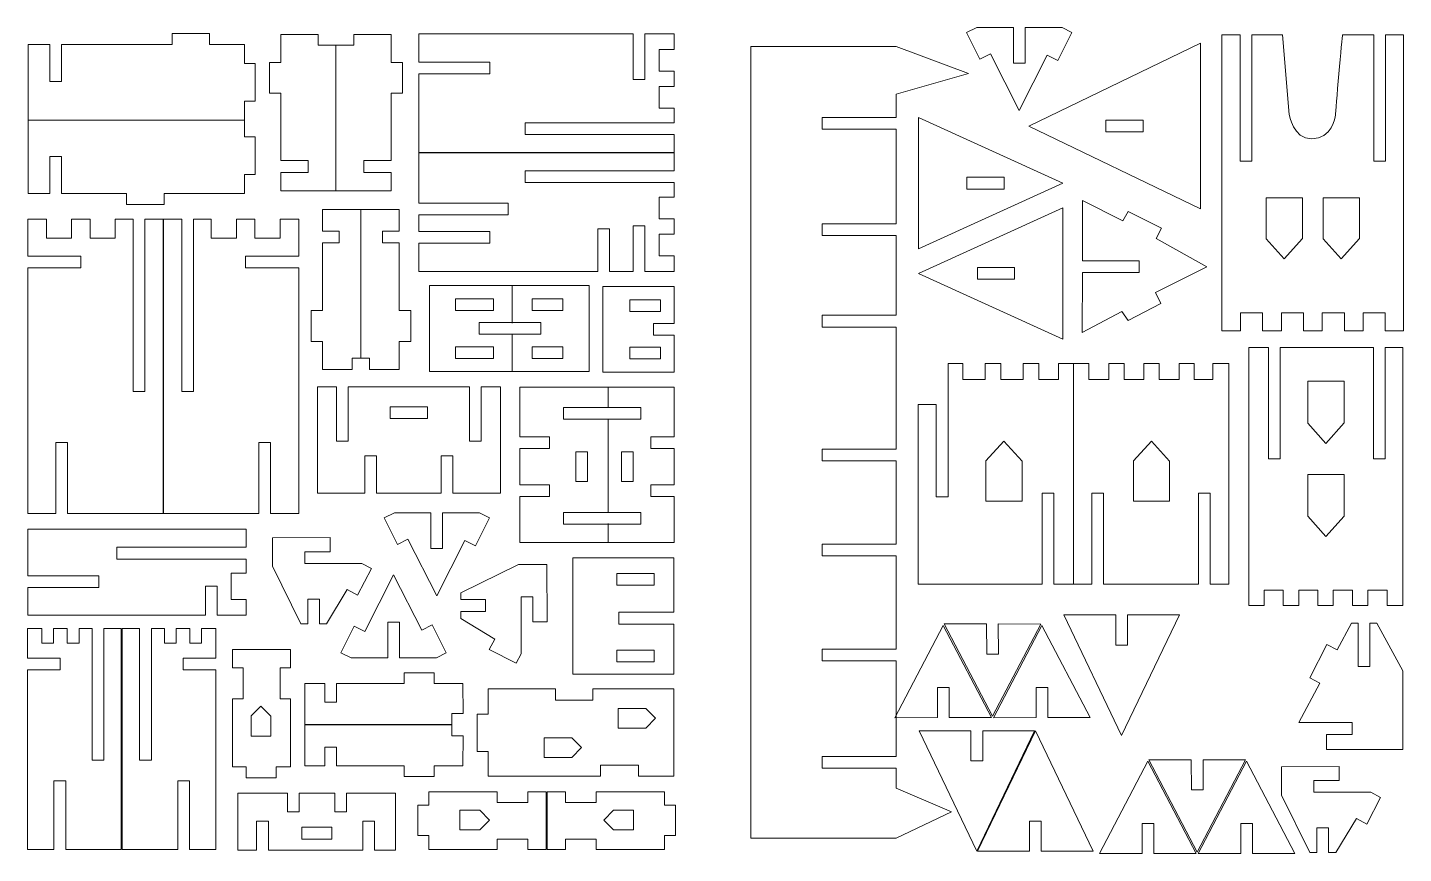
# Model space of a CAD drawing. Header units: inches. Extents: x 6 to 710, y 4 to 427.
import ezdxf

# ---------------------------------------------------------------- set-up
doc = ezdxf.new("R2010")
doc.units = ezdxf.units.IN
doc.header["$MEASUREMENT"] = 0
doc.layers.add('Page 1', color=7, linetype='Continuous')

# ---------------------------------------------------------------- blocks, each defined once
blk = doc.blocks.new('block 3')
at = {"layer": 'Page 1', "color": 22, "lineweight": 20, "true_color": 0xe42420}
for points in [[(219.36, 190.61), (210.08, 190.61), (210.09, 180.13), (214.72, 175.04), (219.36, 180.19), (219.36, 190.61), (219.36, 190.61)], [(233.95, 190.61), (224.67, 190.61), (224.68, 180.13), (229.3, 175.04), (233.95, 180.19), (233.95, 190.61), (233.95, 190.61)]]:
    blk.add_lwpolyline(points, dxfattribs=at)

msp = doc.modelspace()

# ---------------------------------------------------------------- linework, layer by layer
at = {"layer": 'Page 1', "color": 22, "lineweight": 20, "true_color": 0xe42420}
for points in [[(117.01, 408.2), (117.01, 417.99), (99.21, 417.99), (99.21, 423.56), (79.96, 423.56), (79.96, 417.99), (23.46, 417.99), (23.46, 399.05), (17.46, 399.05), (17.46, 417.99), (6.35, 417.99), (6.35, 379.18), (117.01, 379.18), (117.01, 388.94), (122.57, 388.94), (122.57, 408.2), (117.01, 408.2), (117.01, 408.2)], [(154.72, 417.52), (154.72, 423.09), (135.64, 423.09), (135.64, 417.09), (135.65, 417.09), (135.65, 408.7), (129.89, 408.7), (129.89, 393.03), (135.65, 393.03), (135.65, 358.5), (149.66, 358.5), (149.66, 352.5), (135.65, 352.5), (135.65, 343.08), (163.87, 343.08), (163.87, 417.52), (154.72, 417.52), (154.72, 417.52)], [(173.02, 417.52), (173.02, 423.09), (192.1, 423.09), (192.1, 417.09), (192.09, 417.09), (192.09, 408.7), (197.85, 408.7), (197.85, 393.03), (192.09, 393.03), (192.09, 358.5), (178.08, 358.5), (178.08, 352.5), (192.09, 352.5), (192.09, 343.08), (163.87, 343.08), (163.87, 417.52), (173.02, 417.52), (173.02, 417.52)], [(260.76, 371.93), (260.76, 377.93), (336.91, 377.93), (336.91, 385.38), (329.27, 385.38), (329.27, 396.47), (336.91, 396.47), (336.91, 404.32), (329.27, 404.32), (329.27, 415.4), (336.91, 415.4), (336.91, 423.39), (321.98, 423.39), (321.98, 400.08), (315.98, 400.08), (315.98, 423.39), (206.26, 423.39), (206.26, 408.98), (242.68, 408.98), (242.68, 402.98), (206.26, 402.98), (206.26, 362.6), (336.91, 362.6), (336.91, 371.93), (260.76, 371.93), (260.76, 371.93)], [(535.49, 426.61), (535.07, 426.63), (516.58, 426.63), (516.58, 408.33), (510.58, 408.33), (510.58, 426.63), (492.03, 426.63), (491.94, 426.63), (486.62, 424.04), (493.47, 410.46), (498.8, 413.15), (513.53, 384.18), (527.97, 412.51), (533.31, 409.82), (540.54, 424.15), (535.49, 426.61), (535.49, 426.61)], [(651.76, 382.06), (648.37, 422.81), (632.7, 422.81), (632.7, 358.18), (626.7, 358.18), (626.7, 422.81), (617.36, 422.81), (617.36, 271.35), (626.83, 271.35), (626.83, 280.7), (638.18, 280.7), (638.18, 271.35), (647.76, 271.35), (647.76, 280.7), (659.11, 280.7), (659.11, 271.35), (668.69, 271.35), (668.69, 280.7), (680.04, 280.7), (680.04, 271.35), (689.63, 271.35), (689.63, 280.7), (700.97, 280.7), (700.97, 271.35), (710.26, 271.35), (710.26, 422.81), (701.02, 422.81)], [(701.02, 422.81), (701.02, 358.18), (695.02, 358.18), (695.02, 422.81), (679.01, 422.81)], [(412.72, 47.6), (412.72, 53.6), (450.62, 53.6), (450.62, 102.46), (412.72, 102.46), (412.72, 108.46), (450.62, 108.46), (450.62, 156.28), (412.72, 156.28), (412.72, 162.28), (450.62, 162.28), (450.62, 204.94), (412.72, 204.94), (412.72, 210.94), (450.62, 210.94), (450.62, 273.35), (412.72, 273.35), (412.72, 279.35), (450.62, 279.35), (450.62, 320.12), (412.72, 320.12), (412.72, 326.12), (450.62, 326.12), (450.62, 374.54), (412.72, 374.54), (412.72, 380.54), (450.62, 380.54), (450.62, 392.59), (487.54, 403.05), (450.62, 416.93), (376.3, 416.93), (376.3, 11.75), (450.62, 11.75), (478.85, 25.18), (450.62, 37.46), (450.62, 47.6), (412.72, 47.6), (412.72, 47.6)], [(518.53, 376.21), (606.43, 333.85), (606.43, 418.57), (518.53, 376.21), (518.53, 376.21)], [(462.08, 380.53), (462.08, 313.45), (535.99, 346.99), (462.08, 380.53), (462.08, 380.53)], [(117.01, 351.44), (117.01, 341.65), (75.97, 341.65), (75.97, 336.08), (56.71, 336.08), (56.71, 341.65), (23.46, 341.65), (23.46, 360.59), (17.46, 360.59), (17.46, 341.65), (6.35, 341.65), (6.35, 379.21), (117.01, 379.21), (117.01, 370.7), (122.57, 370.7), (122.57, 351.44), (117.01, 351.44), (117.01, 351.44)], [(576.96, 373.21), (557.88, 373.21), (557.88, 379.21), (576.96, 379.21), (576.96, 373.21), (576.96, 373.21)], [(336.91, 353.24), (336.91, 362.57), (206.26, 362.57), (206.26, 336.77), (252.08, 336.77), (252.08, 330.77), (206.26, 330.77), (206.26, 322.19), (242.68, 322.19), (242.68, 316.19), (206.26, 316.19), (206.26, 301.78), (297.87, 301.78), (297.87, 323.56), (303.87, 323.56), (303.87, 301.78), (315.98, 301.78), (315.98, 325.09), (321.98, 325.09), (321.98, 301.78), (336.91, 301.78), (336.91, 309.77), (329.27, 309.77), (329.27, 320.85), (336.91, 320.85), (336.91, 328.7), (329.27, 328.7), (329.27, 339.79), (336.91, 339.79), (336.91, 347.24), (260.76, 347.24), (260.76, 353.24), (336.91, 353.24), (336.91, 353.24)], [(486.84, 343.99), (486.84, 349.99), (505.92, 349.99), (505.92, 343.99), (486.84, 343.99), (486.84, 343.99)], [(566.65, 327.67), (545.98, 338.14), (545.98, 307.27), (575.03, 307.27), (575.03, 301.27), (545.98, 301.27), (545.75, 270.52), (566.09, 281.34), (569.39, 276.64), (586.08, 285.46), (583.38, 290.99), (609.6, 304.22), (583.73, 318.63), (586.42, 323.97), (569.32, 332.54), (566.65, 327.67), (566.65, 327.67)], [(172.16, 251.71), (172.16, 257.47), (176.63, 257.47), (176.63, 333.55), (156.99, 333.55), (156.99, 322.43), (165.54, 322.43), (165.54, 316.43), (156.99, 316.43), (156.99, 281.81), (151.12, 281.81), (151.12, 265.91), (156.99, 265.91), (156.99, 251.71), (172.16, 251.71), (172.16, 251.71)], [(181.1, 251.71), (181.1, 257.47), (176.63, 257.47), (176.63, 333.55), (196.27, 333.55), (196.27, 322.43), (187.72, 322.43), (187.72, 316.43), (196.27, 316.43), (196.27, 281.81), (202.14, 281.81), (202.14, 265.91), (196.27, 265.91), (196.27, 251.71), (181.1, 251.71), (181.1, 251.71)], [(462.08, 300.78), (535.99, 267.23), (535.99, 334.32), (462.08, 300.78), (462.08, 300.78)], [(66.02, 240.33), (60.02, 240.33), (60.02, 328.62), (50.89, 328.62), (50.89, 318.91), (38.01, 318.91), (38.02, 328.62), (28.58, 328.62), (28.58, 318.91), (15.7, 318.91), (15.7, 328.62), (6.12, 328.62), (6.12, 309.66), (33.34, 309.66), (33.34, 303.66), (6.12, 303.66), (6.12, 177.9), (20.54, 177.9), (20.54, 214.32), (26.54, 214.32), (26.54, 177.9), (75.35, 177.9), (75.35, 328.62), (66.02, 328.62), (66.02, 240.33), (66.02, 240.33)], [(84.95, 240.33), (90.95, 240.33), (90.95, 328.62), (100.07, 328.62), (100.07, 318.91), (112.95, 318.91), (112.95, 328.62), (122.39, 328.62), (122.39, 318.91), (135.26, 318.91), (135.26, 328.62), (144.85, 328.62), (144.85, 309.66), (117.63, 309.66), (117.63, 303.66), (144.85, 303.66), (144.85, 177.9), (130.43, 177.9), (130.43, 214.32), (124.43, 214.32), (124.43, 177.9), (75.61, 177.9), (75.61, 328.62), (84.95, 328.62), (84.95, 240.33), (84.95, 240.33)], [(492.16, 297.78), (492.16, 303.78), (511.24, 303.78), (511.24, 297.78), (492.16, 297.78), (492.16, 297.78)], [(211.67, 294.63), (211.67, 250.65), (293.4, 250.65), (293.4, 294.63), (211.67, 294.63), (211.67, 294.63)], [(254.12, 294.63), (254.12, 275.35)], [(336.96, 275.17), (336.96, 294.1), (300.39, 294.1), (300.39, 250.24), (336.96, 250.24), (336.96, 269.17), (326.37, 269.17), (326.37, 275.17), (336.96, 275.17), (336.96, 275.17)], [(225.13, 287.74), (244.5, 287.74), (244.5, 281.74), (225.13, 281.74), (225.13, 287.74), (225.13, 287.74)], [(279.95, 281.74), (264.23, 281.74), (264.23, 287.74), (279.95, 287.74), (279.95, 281.74), (279.95, 281.74)], [(314.26, 281.34), (314.26, 287.34), (329.93, 287.34), (329.93, 281.34), (314.26, 281.34), (314.26, 281.34)], [(268.72, 275.64), (268.72, 269.64), (237.23, 269.64), (237.23, 275.64), (268.72, 275.64), (268.72, 275.64)], [(254.12, 269.84), (254.12, 250.55)], [(244.5, 257.22), (225.13, 257.22), (225.13, 263.22), (244.5, 263.22), (244.5, 257.22), (244.5, 257.22)], [(279.95, 257.22), (264.23, 257.22), (264.23, 263.22), (279.95, 263.22), (279.95, 257.22), (279.95, 257.22)], [(329.93, 263), (329.93, 257), (314.26, 257), (314.26, 263), (329.93, 263), (329.93, 263)], [(700.86, 262.82), (700.86, 205.85), (694.86, 205.85), (694.86, 262.82), (647.12, 262.82), (647.12, 205.85), (641.12, 205.85), (641.12, 262.82), (631.12, 262.82), (631.12, 130.88), (638.94, 130.88), (638.94, 138.64), (648.76, 138.64), (648.76, 130.88), (656.64, 130.88), (656.64, 138.64), (666.46, 138.64), (666.46, 130.88), (674.34, 130.88), (674.34, 138.64), (684.16, 138.64), (684.16, 130.88), (692.03, 130.88), (692.03, 138.64), (701.85, 138.64), (701.85, 130.88), (709.97, 130.88), (709.97, 262.82), (700.86, 262.82), (700.86, 262.82)], [(612.66, 254.65), (612.66, 246.59), (603.08, 246.59), (603.08, 254.65), (595.37, 254.65), (595.37, 246.59), (585.14, 246.59), (585.14, 254.65), (577.29, 254.65), (577.29, 246.59), (567.24, 246.59), (567.24, 254.65), (559.39, 254.65), (559.39, 246.59), (549.16, 246.59), (549.16, 254.65), (533.75, 254.65), (533.75, 246.59), (523.58, 246.59), (523.58, 254.65), (515.65, 254.65), (515.65, 246.59), (504.18, 246.59), (504.18, 254.65), (496.24, 254.65), (496.24, 246.59), (484.78, 246.59), (484.78, 254.65), (477.14, 254.65), (477.14, 186.45), (471.14, 186.45), (471.14, 233.72), (461.91, 233.72), (461.91, 141.76), (525.38, 141.76), (525.38, 188.39), (531.38, 188.39), (531.38, 141.76), (550.69, 141.76), (550.69, 188.39), (556.69, 188.39), (556.69, 141.76), (605.37, 141.76), (605.37, 188.39), (611.37, 188.39), (611.37, 141.76), (620.89, 141.76), (620.89, 254.65), (612.66, 254.65), (612.66, 254.65)], [(541.34, 254.71), (541.34, 141.64)], [(238.22, 242.71), (238.22, 214.98), (232.22, 214.98), (232.22, 242.71), (170.13, 242.71), (170.13, 214.98), (164.13, 214.98), (164.13, 242.71), (154.34, 242.71), (154.34, 188.3), (178.67, 188.3), (178.67, 207.41), (184.67, 207.41), (184.66, 188.3), (217.68, 188.3), (217.68, 207.41), (223.68, 207.41), (223.68, 188.3), (248.01, 188.3), (248.01, 242.71), (238.22, 242.71), (238.22, 242.71)], [(336.91, 217.2), (336.91, 242.65), (258, 242.65), (258, 217.2), (273.25, 217.2), (273.25, 211.2), (258, 211.2), (258, 192.62), (273.25, 192.62), (273.25, 186.62), (258, 186.62), (258, 163.16), (336.91, 163.16), (336.91, 186.62), (324.96, 186.62), (324.96, 192.62), (336.91, 192.62), (336.91, 211.2), (324.96, 211.2), (324.96, 217.2), (336.91, 217.2), (336.91, 217.2)], [(303.27, 242.71), (303.27, 232.07)], [(679.83, 245.58), (661.26, 245.59), (661.29, 224.14), (670.53, 213.73), (679.83, 224.26), (679.83, 245.58), (679.83, 245.58)], [(210.71, 226.48), (191.63, 226.48), (191.63, 232.48), (210.71, 232.48), (210.71, 226.48), (210.71, 226.48)], [(319.91, 226.24), (280.28, 226.24), (280.28, 232.24), (319.91, 232.24), (319.91, 226.24), (319.91, 226.24)], [(303.27, 226.17), (303.27, 178.52)], [(515.08, 184.2), (496.52, 184.2), (496.54, 204.87), (505.78, 214.9), (515.08, 204.75), (515.08, 184.2), (515.08, 184.2)], [(590.57, 184.2), (572.01, 184.2), (572.03, 204.87), (581.28, 214.9), (590.57, 204.75), (590.57, 184.2), (590.57, 184.2)], [(286.66, 194.25), (286.66, 209.45), (292.66, 209.45), (292.66, 194.25), (286.66, 194.25), (286.66, 194.25)], [(310.02, 194.31), (310.02, 209.51), (316.02, 209.51), (316.02, 194.31), (310.02, 194.31), (310.02, 194.31)], [(679.83, 197.96), (661.26, 197.96), (661.29, 176.51), (670.53, 166.1), (679.83, 176.63), (679.83, 197.96), (679.83, 197.96)], [(237.39, 178.26), (236.97, 178.27), (218.48, 178.27), (218.48, 159.97), (212.48, 159.97), (212.48, 178.27), (193.93, 178.27), (193.84, 178.27), (188.52, 175.68), (195.37, 162.1), (200.7, 164.8), (215.43, 135.82), (229.88, 164.16), (235.21, 161.46), (242.44, 175.8), (237.39, 178.26), (237.39, 178.26)], [(319.91, 172.5), (280.28, 172.5), (280.28, 178.5), (319.91, 178.5), (319.91, 172.5), (319.91, 172.5)], [(110.25, 133.88), (110.25, 147.32), (117.83, 147.32), (117.83, 154.62), (51.68, 154.62), (51.68, 160.62), (117.83, 160.62), (117.83, 169.87), (6.09, 169.87), (6.09, 146.1), (42.51, 146.1), (42.51, 140.1), (6.09, 140.1), (6.09, 125.94), (97.02, 125.94), (97.02, 140.7), (103.02, 140.7), (103.02, 125.94), (117.83, 125.94), (117.83, 133.88), (110.25, 133.88), (110.25, 133.88)], [(303.27, 172.76), (303.27, 163.03)], [(181.99, 149.75), (177.08, 152.37), (167.04, 152.4), (167.04, 152.38), (147.96, 152.38), (147.96, 158.38), (160.87, 158.38), (160.87, 165.63), (131.41, 165.46), (131.41, 150.99), (145.88, 121.53), (149.45, 121.53), (149.45, 134.13), (155.45, 134.13), (155.45, 121.53), (159.11, 121.53), (169.69, 139), (174.98, 136.09), (181.99, 149.75), (181.99, 149.75)], [(308.62, 121.36), (308.62, 127.36), (336.79, 127.36), (336.79, 155.28), (285.05, 155.28), (285.05, 95.78), (336.79, 95.78), (336.79, 121.36), (308.62, 121.36), (308.62, 121.36)], [(256.03, 101.3), (258.65, 106.2), (258.68, 116.24), (258.65, 116.24), (258.65, 135.32), (264.65, 135.32), (264.65, 122.42), (271.91, 122.42), (271.73, 151.87), (257.27, 151.87), (227.81, 137.41), (227.81, 133.84), (240.41, 133.84), (240.41, 127.84), (227.81, 127.84), (227.81, 124.18), (245.27, 113.6), (242.36, 108.31), (256.03, 101.3), (256.03, 101.3)], [(215.29, 104.09), (214.86, 104.07), (196.37, 104.07), (196.37, 122.37), (190.37, 122.37), (190.37, 104.07), (171.83, 104.07), (171.73, 104.07), (166.41, 106.66), (173.26, 120.24), (178.6, 117.55), (193.33, 146.52), (207.77, 118.19), (213.1, 120.88), (220.34, 106.55), (215.29, 104.09), (215.29, 104.09)], [(307.68, 147.23), (326.76, 147.23), (326.76, 141.23), (307.68, 141.23), (307.68, 147.23), (307.68, 147.23)], [(471.75, 88.87), (477.75, 88.85), (477.7, 73.47), (499.42, 73.49), (474.67, 120.67), (449.98, 73.45), (471.7, 73.47), (471.75, 88.87), (471.75, 88.87)], [(496.94, 105.99), (502.94, 106), (502.89, 121.39), (524.61, 121.37), (499.85, 74.19), (475.17, 121.41), (496.89, 121.39), (496.94, 105.99), (496.94, 105.99)], [(522.24, 88.87), (528.24, 88.85), (528.19, 73.47), (549.91, 73.49), (525.16, 120.67), (500.47, 73.45), (522.19, 73.47), (522.24, 88.87), (522.24, 88.87)], [(568.98, 126.03), (568.98, 110.6), (562.98, 110.6), (562.98, 126.03), (536.4, 126.03), (565.98, 64.38), (595.56, 126.03), (568.98, 126.03), (568.98, 126.03)], [(696.65, 121.89), (693.08, 121.89), (693.08, 99.62), (687.08, 99.62), (687.08, 121.89), (683.6, 121.89), (676.39, 108.22), (671.05, 110.96), (662.27, 93.81), (667.4, 91.18), (656.73, 70.94), (670.14, 70.91), (684.04, 70.91), (684.04, 64.91), (670.81, 64.91), (670.81, 57.24), (709.88, 57.24), (709.88, 97.37), (696.65, 121.89), (696.65, 121.89)], [(45.04, 119.07), (45.04, 51.71), (39.04, 51.71), (39.04, 119.07), (32.35, 119.07), (32.35, 111.52), (26.35, 111.52), (26.35, 119.07), (19.3, 119.07), (19.3, 111.52), (13.3, 111.52), (13.3, 119.07), (6, 119.07), (6, 103.96), (22.78, 103.96), (22.78, 97.96), (6, 97.96), (6, 6), (19.53, 6), (19.53, 41.12), (25.53, 41.12), (25.53, 6), (53.98, 6), (53.98, 119.07), (45.04, 119.07), (45.04, 119.07)], [(63.39, 119.07), (63.39, 51.71), (69.39, 51.71), (69.39, 119.07), (76.08, 119.07), (76.08, 111.52), (82.08, 111.52), (82.08, 119.07), (89.13, 119.07), (89.13, 111.52), (95.13, 111.52), (95.13, 119.07), (102.43, 119.07), (102.43, 103.96), (85.65, 103.96), (85.65, 97.96), (102.43, 97.96), (102.43, 6), (88.9, 6), (88.9, 41.12), (82.9, 41.12), (82.9, 6), (54.45, 6), (54.45, 119.07), (63.39, 119.07), (63.39, 119.07)], [(140.58, 98.94), (140.58, 108.31), (110.95, 108.31), (110.95, 98.94), (116.41, 98.94), (116.41, 83.13), (110.95, 83.13), (110.95, 48.25), (117.89, 48.25), (117.89, 42.6), (133.35, 42.6), (133.35, 48.25), (140.58, 48.25), (140.58, 83.13), (135.32, 83.13), (135.32, 98.94), (140.58, 98.94), (140.58, 98.94)], [(326.76, 101.95), (307.68, 101.95), (307.68, 107.95), (326.76, 107.95), (326.76, 101.95), (326.76, 101.95)], [(228.91, 75.62), (223.15, 75.62), (223.15, 69.91), (147.99, 69.91), (147.99, 91.01), (158.19, 91.01), (158.19, 81.39), (164.19, 81.39), (164.19, 91.01), (198.81, 91.01), (198.81, 96.45), (214.08, 96.45), (214.08, 91.01), (228.87, 90.99), (228.91, 75.62), (228.91, 75.62)], [(295.4, 88.14), (295.4, 82.38), (276.32, 82.38), (276.32, 88.14), (241.77, 88.14), (241.77, 75.28), (236.17, 75.28), (236.17, 56.2), (241.77, 56.2), (241.77, 43.45), (299.25, 43.45), (299.25, 49.1), (318.8, 49.1), (318.8, 43.45), (336.79, 43.45), (336.79, 88.14), (295.4, 88.14), (295.4, 88.14)], [(130.55, 64.02), (120.46, 64.02), (120.47, 74.32), (125.49, 79.32), (130.55, 74.26), (130.55, 64.02), (130.55, 64.02)], [(322.44, 68.12), (308.27, 68.12), (308.27, 78.21), (322.5, 78.2), (327.5, 73.17), (322.44, 68.12), (322.44, 68.12)], [(228.91, 64.16), (223.15, 64.16), (223.15, 69.87), (147.99, 69.87), (147.99, 48.77), (158.19, 48.77), (158.19, 58.39), (164.19, 58.39), (164.19, 48.77), (198.81, 48.77), (198.81, 43.34), (214.08, 43.34), (214.08, 48.77), (228.87, 48.79), (228.91, 64.16), (228.91, 64.16)], [(494.89, 66.76), (494.89, 51.33), (488.89, 51.33), (488.89, 66.76), (462.31, 66.76), (491.89, 5.12), (521.48, 66.76), (494.89, 66.76), (494.89, 66.76)], [(524.88, 5.12), (524.88, 20.55), (518.88, 20.55), (518.88, 5.12), (492.3, 5.12), (521.88, 66.76), (551.46, 5.12), (524.88, 5.12), (524.88, 5.12)], [(284.58, 53.07), (270.41, 53.07), (270.41, 63.16), (284.64, 63.15), (289.63, 58.12), (284.58, 53.07), (284.58, 53.07)], [(576.52, 19.37), (582.52, 19.36), (582.48, 3.97), (604.2, 3.99), (579.44, 51.17), (554.76, 3.95), (576.48, 3.97), (576.52, 19.37), (576.52, 19.37)], [(601.71, 36.49), (607.71, 36.51), (607.66, 51.89), (629.38, 51.87), (604.63, 4.69), (579.94, 51.91), (601.66, 51.89), (601.71, 36.49), (601.71, 36.49)], [(627.02, 19.37), (633.02, 19.36), (632.97, 3.97), (654.69, 3.99), (629.93, 51.17), (605.25, 3.95), (626.97, 3.97), (627.02, 19.37), (627.02, 19.37)], [(698.46, 32.63), (693.55, 35.25), (683.51, 35.28), (683.51, 35.26), (664.43, 35.26), (664.43, 41.26), (677.34, 41.26), (677.34, 48.51), (647.88, 48.33), (647.88, 33.87), (662.34, 4.41), (665.91, 4.41), (665.91, 17.01), (671.91, 17.01), (671.91, 4.41), (675.57, 4.41), (686.16, 21.88), (691.45, 18.96), (698.46, 32.63), (698.46, 32.63)], [(262.13, 5.94), (271.49, 5.94), (271.49, 35.57), (262.13, 35.57), (262.13, 30.12), (246.32, 30.12), (246.32, 35.57), (211.43, 35.57), (211.43, 28.64), (205.79, 28.64), (205.79, 13.17), (211.43, 13.17), (211.43, 5.94), (246.32, 5.94), (246.32, 11.2), (262.13, 11.2), (262.13, 5.94), (262.13, 5.94)], [(281.3, 11.2), (297.11, 11.2), (297.11, 5.94), (332, 5.94), (332, 13.17), (337.64, 13.17), (337.64, 28.64), (332, 28.64), (332, 35.57), (297.11, 35.57), (297.11, 30.12), (281.3, 30.12), (281.3, 35.57), (271.94, 35.57), (271.94, 5.94), (281.3, 5.94), (281.3, 11.2), (281.3, 11.2)], [(169.26, 34.87), (169.26, 25.21), (163.26, 25.21), (163.26, 34.87), (145.04, 34.87), (145.04, 25.21), (139.04, 25.21), (139.04, 34.87), (113.72, 34.87), (113.72, 5.71), (123.27, 5.71), (123.27, 20.48), (129.27, 20.48), (129.27, 5.71), (177.61, 5.71), (177.61, 20.48), (183.61, 20.48), (183.61, 5.71), (194.27, 5.71), (194.27, 34.87), (169.26, 34.87), (169.26, 34.87)], [(227.21, 15.97), (227.21, 26.07), (237.51, 26.06), (242.51, 21.03), (237.45, 15.97), (227.21, 15.97), (227.21, 15.97)], [(305.98, 15.97), (300.92, 21.03), (305.92, 26.06), (316.22, 26.07), (316.22, 15.97), (305.98, 15.97), (305.98, 15.97)], [(161.73, 11.35), (146.38, 11.35), (146.38, 17.35), (161.73, 17.35), (161.73, 11.35), (161.73, 11.35)]]:
    msp.add_lwpolyline(points, dxfattribs=at)
msp.add_open_spline([(679.01, 422.81), (679.01, 422.81), (675.4, 383.47), (675.4, 381.8), (675.4, 380.65), (673.63, 369.63), (663.31, 369.63), (653.7, 369.63), (651.76, 382.06), (651.76, 382.06)], degree=3, knots=[0, 0, 0, 0, 1, 1, 1, 2, 2, 2, 3, 3, 3, 3], dxfattribs=at)

# ---------------------------------------------------------------- block references
at = {"layer": 'Page 1', "xscale": 2, "yscale": 2, "zscale": 2}
msp.add_blockref('block 3', (219.78, -41.8), dxfattribs=at)

doc.saveas('drawing.dxf')
